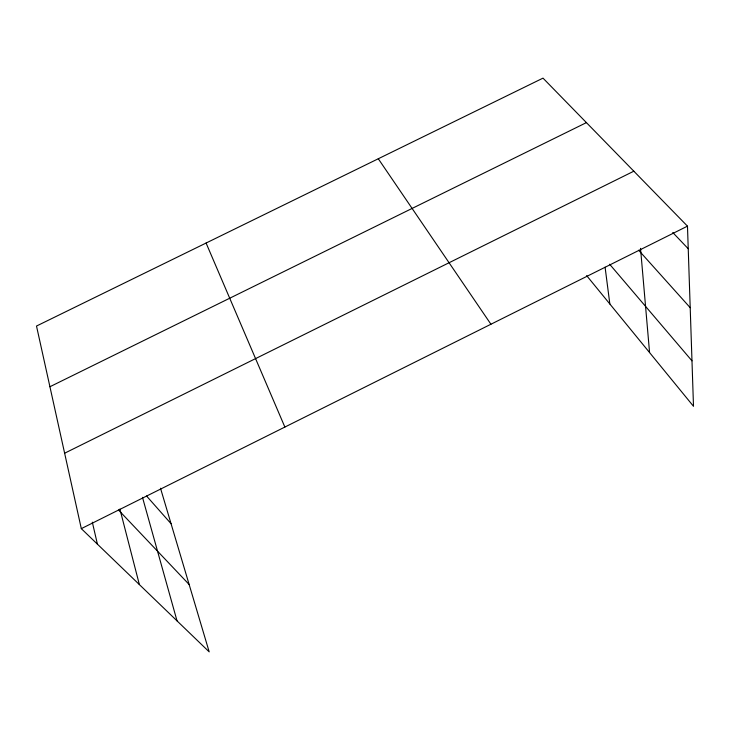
<?xml version="1.0" encoding="UTF-8"?>
<svg xmlns="http://www.w3.org/2000/svg" width="730" height="730" viewBox="0 0 730 730"><rect width="100%" height="100%" fill="white"/><g stroke="black" fill="none" stroke-linecap="round" stroke-linejoin="round"><path stroke-width="1.09" d="M81.313 528.639L687.477 226.154L543.001 78.137L36.5 326.045L81.313 528.639L209.191 651.863L160.5 488.233M64.632 453.211L633.832 171.194M49.923 386.736L586.418 122.622M672.777 232.523L688.235 248.738M118.488 510.005L189.143 584.502M638.65 250.235L690.206 307.704M146.557 495.998L171.048 523.693M609.632 264.224L691.976 360.83M586.637 275.602L693.5 406.3L687.477 226.154M378.286 158.757L490.934 324.239M206.088 243.035L284.873 427.068M142.478 497.331L177.034 620.883M119.903 509.084L139.366 584.575M92.318 522.169L97.419 544.16M605.088 267.189L609.842 303.981M640.529 248.355L649.572 352.581"/></g></svg>
